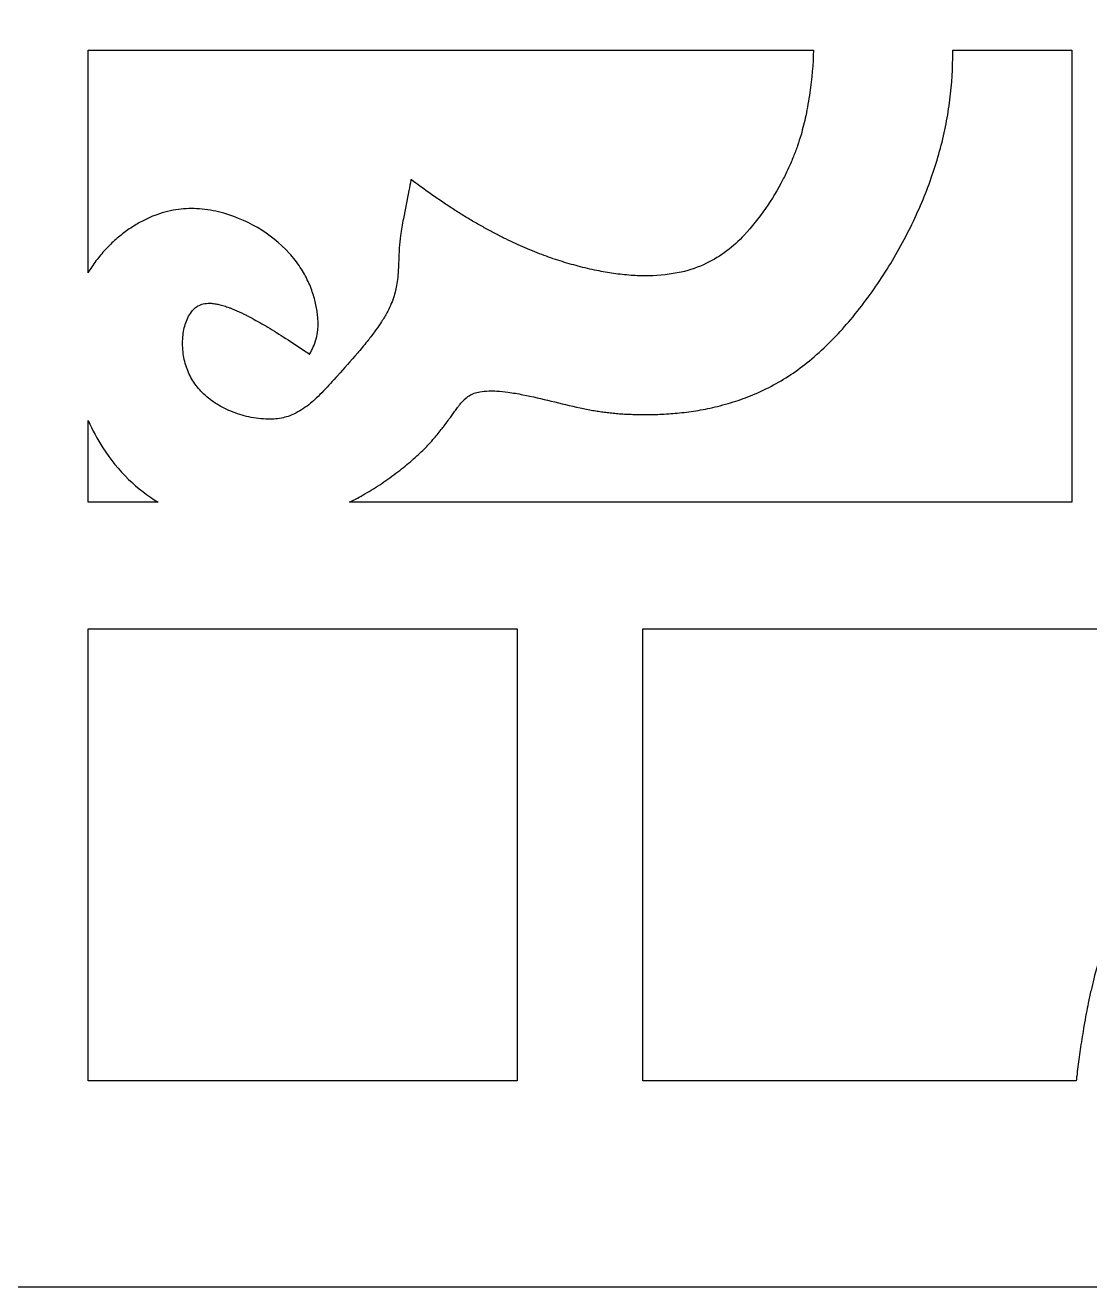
# Model space of a CAD drawing. Header units: centimetres. Extents: x -19.6 to -12.8, y -9 to 9.
# Drawn here: x -16.196 to -14.188, y -9 to -6.621 of the extents above; entities that cross this region are included whole.
import ezdxf

# ---------------------------------------------------------------- set-up
doc = ezdxf.new("R2010")
doc.units = ezdxf.units.CM
doc.header["$MEASUREMENT"] = 0
doc.layers.add('layer 1', color=7, linetype='Continuous')

msp = doc.modelspace()

# ---------------------------------------------------------------- linework, layer by layer
at = {"layer": 'layer 1', "color": 250, "lineweight": 30}
for points, knots in [([(-12.83818, 9.00077), (-12.83818, 3.00045), (-12.83818, -2.99988), (-12.83818, -9.00021), (-12.83818, -9.00021), (-15.07649, -9.00021), (-17.31483, -9.00021), (-19.55315, -9.00021), (-19.55315, -9.00021), (-19.55315, -2.99988), (-19.55315, 3.00045), (-19.55315, 9.00077), (-19.55315, 9.00077), (-17.31483, 9.00077), (-15.07649, 9.00077), (-12.83818, 9.00077)], [0, 0, 0, 0, 0.2, 0.2, 0.2, 0.2, 0.4, 0.4, 0.4, 0.4, 0.6, 0.6, 0.6, 0.6, 1, 1, 1, 1]), ([(-15.70921, -7.20825), (-15.72023, -7.20145), (-15.73123, -7.19464), (-15.74226, -7.18783), (-15.74226, -7.18783), (-15.75202, -7.18237), (-15.76178, -7.17688), (-15.77153, -7.17141), (-15.77153, -7.17141), (-15.77376, -7.17023), (-15.77598, -7.1691), (-15.77822, -7.16796), (-15.77822, -7.16796), (-15.7803, -7.1669), (-15.78238, -7.16586), (-15.78449, -7.16482), (-15.78449, -7.16482), (-15.78659, -7.16382), (-15.78873, -7.1628), (-15.79085, -7.16182), (-15.79085, -7.16182), (-15.79279, -7.16092), (-15.79473, -7.16005), (-15.79669, -7.15918), (-15.79669, -7.15918), (-15.79863, -7.15833), (-15.8006, -7.1575), (-15.80258, -7.15669), (-15.80258, -7.15669), (-15.80439, -7.15593), (-15.80617, -7.15523), (-15.80798, -7.15452), (-15.80798, -7.15452), (-15.80977, -7.15383), (-15.81158, -7.15315), (-15.81339, -7.15252), (-15.81339, -7.15252), (-15.81504, -7.15193), (-15.81667, -7.15138), (-15.81834, -7.15083), (-15.81834, -7.15083), (-15.82164, -7.14978), (-15.82495, -7.14883), (-15.82829, -7.14799), (-15.82829, -7.14799), (-15.83098, -7.14731), (-15.8337, -7.14674), (-15.83644, -7.14627), (-15.83644, -7.14627), (-15.83911, -7.14582), (-15.84179, -7.14549), (-15.84448, -7.1453), (-15.84448, -7.1453), (-15.84666, -7.14514), (-15.84883, -7.14509), (-15.85101, -7.14517), (-15.85101, -7.14517), (-15.8531, -7.14524), (-15.85517, -7.14544), (-15.85723, -7.14578), (-15.85723, -7.14578), (-15.85898, -7.14606), (-15.86071, -7.14644), (-15.8624, -7.14698), (-15.8624, -7.14698), (-15.86828, -7.14878), (-15.8735, -7.152), (-15.87772, -7.15645), (-15.87772, -7.15645), (-15.88388, -7.16292), (-15.88867, -7.17049), (-15.89181, -7.17888), (-15.89181, -7.17888), (-15.895, -7.18723), (-15.89711, -7.19592), (-15.89808, -7.20482), (-15.89808, -7.20482), (-15.89927, -7.21547), (-15.89927, -7.22615), (-15.89812, -7.2368), (-15.89812, -7.2368), (-15.89705, -7.24663), (-15.89492, -7.25627), (-15.89174, -7.26561), (-15.89174, -7.26561), (-15.88868, -7.27458), (-15.88464, -7.28313), (-15.87961, -7.29117), (-15.87961, -7.29117), (-15.87453, -7.29936), (-15.86855, -7.3069), (-15.86175, -7.31373), (-15.86175, -7.31373), (-15.85428, -7.32119), (-15.84611, -7.32782), (-15.8373, -7.33353), (-15.8373, -7.33353), (-15.82802, -7.33954), (-15.8182, -7.34466), (-15.80799, -7.34886), (-15.80799, -7.34886), (-15.79694, -7.35339), (-15.7855, -7.35696), (-15.77384, -7.35954), (-15.77384, -7.35954), (-15.76189, -7.36215), (-15.74974, -7.3636), (-15.73751, -7.36386), (-15.73751, -7.36386), (-15.72795, -7.36407), (-15.71848, -7.3631), (-15.70916, -7.361), (-15.70916, -7.361), (-15.70086, -7.35912), (-15.69283, -7.35618), (-15.68525, -7.35221), (-15.68525, -7.35221), (-15.67549, -7.34708), (-15.6663, -7.34093), (-15.65784, -7.33385), (-15.65784, -7.33385), (-15.65416, -7.3308), (-15.65059, -7.32763), (-15.64712, -7.32434), (-15.64712, -7.32434), (-15.64237, -7.31986), (-15.63773, -7.31527), (-15.63321, -7.31056), (-15.63321, -7.31056), (-15.62442, -7.30102), (-15.61563, -7.29146), (-15.60682, -7.28192), (-15.60682, -7.28192), (-15.59423, -7.26793), (-15.58177, -7.2538), (-15.56943, -7.23955), (-15.56943, -7.23955), (-15.56312, -7.23223), (-15.55694, -7.2248), (-15.55094, -7.21723), (-15.55094, -7.21723), (-15.54617, -7.21127), (-15.54155, -7.20523), (-15.53701, -7.19909), (-15.53701, -7.19909), (-15.53341, -7.19422), (-15.52993, -7.18924), (-15.52657, -7.18418), (-15.52657, -7.18418), (-15.52276, -7.17851), (-15.51916, -7.1727), (-15.51577, -7.16677), (-15.51577, -7.16677), (-15.51313, -7.16223), (-15.51071, -7.1576), (-15.50848, -7.15286), (-15.50848, -7.15286), (-15.50633, -7.14823), (-15.50436, -7.14351), (-15.50262, -7.13869), (-15.50262, -7.13869), (-15.50091, -7.13389), (-15.49941, -7.12901), (-15.49815, -7.12408), (-15.49815, -7.12408), (-15.4971, -7.11986), (-15.49618, -7.11562), (-15.49545, -7.11137), (-15.49545, -7.11137), (-15.49461, -7.10642), (-15.49391, -7.10146), (-15.49339, -7.09648), (-15.49339, -7.09648), (-15.49302, -7.09304), (-15.49272, -7.08958), (-15.49251, -7.08612), (-15.49251, -7.08612), (-15.49214, -7.08045), (-15.49185, -7.07476), (-15.49161, -7.06907), (-15.49161, -7.06907), (-15.49133, -7.06205), (-15.49103, -7.05505), (-15.49071, -7.04803), (-15.49071, -7.04803), (-15.4906, -7.04573), (-15.49044, -7.04344), (-15.49028, -7.04114), (-15.49028, -7.04114), (-15.48969, -7.03325), (-15.4889, -7.02536), (-15.4878, -7.01752), (-15.4878, -7.01752), (-15.48633, -7.00686), (-15.4846, -6.99624), (-15.48266, -6.98567), (-15.48266, -6.98567), (-15.47918, -6.96795), (-15.4757, -6.95023), (-15.4722, -6.93253), (-15.4722, -6.93253), (-15.47093, -6.926), (-15.46964, -6.91947), (-15.46837, -6.91294), (-15.46837, -6.91294), (-15.46833, -6.91264), (-15.46826, -6.91233), (-15.46818, -6.91203), (-15.46818, -6.91203), (-15.46795, -6.91222), (-15.4677, -6.91239), (-15.46745, -6.91257), (-15.46745, -6.91257), (-15.4621, -6.91648), (-15.45673, -6.92038), (-15.45139, -6.92429), (-15.45139, -6.92429), (-15.44409, -6.9296), (-15.43677, -6.93484), (-15.42941, -6.94001), (-15.42941, -6.94001), (-15.42241, -6.94491), (-15.41538, -6.94973), (-15.40832, -6.95448), (-15.40832, -6.95448), (-15.40138, -6.95917), (-15.39438, -6.96376), (-15.38732, -6.96829), (-15.38732, -6.96829), (-15.38063, -6.97258), (-15.37391, -6.97682), (-15.36711, -6.98098), (-15.36711, -6.98098), (-15.36044, -6.98505), (-15.35376, -6.98906), (-15.34702, -6.99299), (-15.34702, -6.99299), (-15.34058, -6.99675), (-15.33412, -7.00043), (-15.32759, -7.00402), (-15.32759, -7.00402), (-15.32119, -7.00755), (-15.3148, -7.011), (-15.30831, -7.01438), (-15.30831, -7.01438), (-15.30209, -7.01763), (-15.29585, -7.02079), (-15.28955, -7.02388), (-15.28955, -7.02388), (-15.28341, -7.0269), (-15.27724, -7.02985), (-15.271, -7.0327), (-15.271, -7.0327), (-15.26496, -7.03549), (-15.25892, -7.03819), (-15.25281, -7.04079), (-15.25281, -7.04079), (-15.24688, -7.04334), (-15.24092, -7.04583), (-15.2349, -7.04823), (-15.2349, -7.04823), (-15.22901, -7.05056), (-15.22311, -7.05283), (-15.21718, -7.05502), (-15.21718, -7.05502), (-15.20585, -7.0592), (-15.1944, -7.0631), (-15.18288, -7.06669), (-15.18288, -7.06669), (-15.17146, -7.07023), (-15.15995, -7.0735), (-15.14838, -7.07645), (-15.14838, -7.07645), (-15.13685, -7.07938), (-15.12528, -7.082), (-15.11361, -7.0843), (-15.11361, -7.0843), (-15.10321, -7.08636), (-15.09273, -7.08809), (-15.08222, -7.08952), (-15.08222, -7.08952), (-15.07124, -7.09101), (-15.06024, -7.09212), (-15.04919, -7.09281), (-15.04919, -7.09281), (-15.0394, -7.09344), (-15.02958, -7.09366), (-15.01978, -7.09351), (-15.01978, -7.09351), (-14.9992, -7.09319), (-14.97879, -7.09081), (-14.95873, -7.08641), (-14.95873, -7.08641), (-14.94215, -7.08277), (-14.92617, -7.07719), (-14.91093, -7.06974), (-14.91093, -7.06974), (-14.88407, -7.05663), (-14.86014, -7.0387), (-14.83989, -7.01662), (-14.83989, -7.01662), (-14.81101, -6.98509), (-14.78654, -6.94997), (-14.76694, -6.91188), (-14.76694, -6.91188), (-14.76319, -6.90465), (-14.75964, -6.89733), (-14.75625, -6.88991), (-14.75625, -6.88991), (-14.75302, -6.88284), (-14.74997, -6.87567), (-14.74708, -6.86845), (-14.74708, -6.86845), (-14.7444, -6.86169), (-14.74187, -6.85487), (-14.73947, -6.84798), (-14.73947, -6.84798), (-14.7371, -6.84112), (-14.7349, -6.83419), (-14.73284, -6.82722), (-14.73284, -6.82722), (-14.72939, -6.8154), (-14.72637, -6.80345), (-14.72383, -6.79139), (-14.72383, -6.79139), (-14.72081, -6.77698), (-14.71828, -6.76247), (-14.71618, -6.74789), (-14.71618, -6.74789), (-14.71242, -6.72129), (-14.71007, -6.69451), (-14.70922, -6.66766), (-14.70922, -6.66766), (-15.16519, -6.66766), (-15.62115, -6.66766), (-16.07711, -6.66766), (-16.07711, -6.66766), (-16.07711, -6.80762), (-16.07711, -6.9476), (-16.07711, -7.08759), (-16.07711, -7.08759), (-16.07494, -7.0839), (-16.07267, -7.08028), (-16.07032, -7.07675), (-16.07032, -7.07675), (-16.06519, -7.069), (-16.05963, -7.06155), (-16.05367, -7.05442), (-16.05367, -7.05442), (-16.04762, -7.04714), (-16.04119, -7.0402), (-16.03441, -7.03363), (-16.03441, -7.03363), (-16.02818, -7.0276), (-16.02168, -7.02186), (-16.01491, -7.01646), (-16.01491, -7.01646), (-16.00821, -7.01113), (-16.00128, -7.00613), (-15.99411, -7.00148), (-15.99411, -7.00148), (-15.98739, -6.99713), (-15.98047, -6.99311), (-15.97338, -6.98944), (-15.97338, -6.98944), (-15.96671, -6.98598), (-15.95988, -6.9829), (-15.95289, -6.98015), (-15.95289, -6.98015), (-15.94615, -6.97755), (-15.93929, -6.97526), (-15.9323, -6.97336), (-15.9323, -6.97336), (-15.92552, -6.97151), (-15.91861, -6.97004), (-15.91165, -6.96894), (-15.91165, -6.96894), (-15.89867, -6.96691), (-15.88556, -6.96622), (-15.87243, -6.96687), (-15.87243, -6.96687), (-15.85847, -6.96757), (-15.84462, -6.96958), (-15.83102, -6.97293), (-15.83102, -6.97293), (-15.80533, -6.9792), (-15.78079, -6.98914), (-15.75792, -7.00253), (-15.75792, -7.00253), (-15.7356, -7.0156), (-15.71543, -7.03183), (-15.69786, -7.05088), (-15.69786, -7.05088), (-15.69402, -7.05505), (-15.69032, -7.05937), (-15.68683, -7.06383), (-15.68683, -7.06383), (-15.68338, -7.06824), (-15.68011, -7.07278), (-15.67702, -7.07745), (-15.67702, -7.07745), (-15.6714, -7.08601), (-15.66641, -7.09496), (-15.66214, -7.10428), (-15.66214, -7.10428), (-15.66018, -7.10847), (-15.65839, -7.11272), (-15.65675, -7.11704), (-15.65675, -7.11704), (-15.65509, -7.12138), (-15.65359, -7.12578), (-15.65222, -7.13021), (-15.65222, -7.13021), (-15.651, -7.13416), (-15.64992, -7.13811), (-15.64894, -7.14211), (-15.64894, -7.14211), (-15.64795, -7.14613), (-15.64709, -7.15016), (-15.64636, -7.15421), (-15.64636, -7.15421), (-15.64567, -7.15795), (-15.64511, -7.1617), (-15.64463, -7.16547), (-15.64463, -7.16547), (-15.6442, -7.16887), (-15.64392, -7.17229), (-15.64371, -7.17571), (-15.64371, -7.17571), (-15.64348, -7.17906), (-15.64342, -7.18242), (-15.64348, -7.18577), (-15.64348, -7.18577), (-15.64352, -7.18887), (-15.64364, -7.19194), (-15.64393, -7.19502), (-15.64393, -7.19502), (-15.64446, -7.2009), (-15.64549, -7.20672), (-15.64701, -7.2124), (-15.64701, -7.2124), (-15.64839, -7.21764), (-15.65028, -7.22271), (-15.65263, -7.2276), (-15.65263, -7.2276), (-15.65474, -7.23195), (-15.65684, -7.2363), (-15.65895, -7.24067), (-15.65895, -7.24067), (-15.65903, -7.24087), (-15.65915, -7.24107), (-15.65925, -7.24127), (-15.65925, -7.24127), (-15.65944, -7.24115), (-15.65962, -7.24102), (-15.65981, -7.2409), (-15.65981, -7.2409), (-15.66384, -7.23824), (-15.66787, -7.23558), (-15.67189, -7.23293), (-15.67189, -7.23293), (-15.68433, -7.22471), (-15.69677, -7.21647), (-15.70921, -7.20825)], [0, 0, 0, 0, 0.008547, 0.008547, 0.008547, 0.008547, 0.017094, 0.017094, 0.017094, 0.017094, 0.025641, 0.025641, 0.025641, 0.025641, 0.034188, 0.034188, 0.034188, 0.034188, 0.042735, 0.042735, 0.042735, 0.042735, 0.0512821, 0.0512821, 0.0512821, 0.0512821, 0.0598291, 0.0598291, 0.0598291, 0.0598291, 0.0683761, 0.0683761, 0.0683761, 0.0683761, 0.0769231, 0.0769231, 0.0769231, 0.0769231, 0.0854701, 0.0854701, 0.0854701, 0.0854701, 0.0940171, 0.0940171, 0.0940171, 0.0940171, 0.1025641, 0.1025641, 0.1025641, 0.1025641, 0.1111111, 0.1111111, 0.1111111, 0.1111111, 0.1196581, 0.1196581, 0.1196581, 0.1196581, 0.1282051, 0.1282051, 0.1282051, 0.1282051, 0.1367521, 0.1367521, 0.1367521, 0.1367521, 0.1452991, 0.1452991, 0.1452991, 0.1452991, 0.1538462, 0.1538462, 0.1538462, 0.1538462, 0.1623932, 0.1623932, 0.1623932, 0.1623932, 0.1709402, 0.1709402, 0.1709402, 0.1709402, 0.1794872, 0.1794872, 0.1794872, 0.1794872, 0.1880342, 0.1880342, 0.1880342, 0.1880342, 0.1965812, 0.1965812, 0.1965812, 0.1965812, 0.2051282, 0.2051282, 0.2051282, 0.2051282, 0.2136752, 0.2136752, 0.2136752, 0.2136752, 0.2222222, 0.2222222, 0.2222222, 0.2222222, 0.2307692, 0.2307692, 0.2307692, 0.2307692, 0.2393162, 0.2393162, 0.2393162, 0.2393162, 0.2478632, 0.2478632, 0.2478632, 0.2478632, 0.2564103, 0.2564103, 0.2564103, 0.2564103, 0.2649573, 0.2649573, 0.2649573, 0.2649573, 0.2735043, 0.2735043, 0.2735043, 0.2735043, 0.2820513, 0.2820513, 0.2820513, 0.2820513, 0.2905983, 0.2905983, 0.2905983, 0.2905983, 0.2991453, 0.2991453, 0.2991453, 0.2991453, 0.3076923, 0.3076923, 0.3076923, 0.3076923, 0.3162393, 0.3162393, 0.3162393, 0.3162393, 0.3247863, 0.3247863, 0.3247863, 0.3247863, 0.3333333, 0.3333333, 0.3333333, 0.3333333, 0.3418803, 0.3418803, 0.3418803, 0.3418803, 0.3504274, 0.3504274, 0.3504274, 0.3504274, 0.3589744, 0.3589744, 0.3589744, 0.3589744, 0.3675214, 0.3675214, 0.3675214, 0.3675214, 0.3760684, 0.3760684, 0.3760684, 0.3760684, 0.3846154, 0.3846154, 0.3846154, 0.3846154, 0.3931624, 0.3931624, 0.3931624, 0.3931624, 0.4017094, 0.4017094, 0.4017094, 0.4017094, 0.4102564, 0.4102564, 0.4102564, 0.4102564, 0.4188034, 0.4188034, 0.4188034, 0.4188034, 0.4273504, 0.4273504, 0.4273504, 0.4273504, 0.4358974, 0.4358974, 0.4358974, 0.4358974, 0.4444444, 0.4444444, 0.4444444, 0.4444444, 0.4529915, 0.4529915, 0.4529915, 0.4529915, 0.4615385, 0.4615385, 0.4615385, 0.4615385, 0.4700855, 0.4700855, 0.4700855, 0.4700855, 0.4786325, 0.4786325, 0.4786325, 0.4786325, 0.4871795, 0.4871795, 0.4871795, 0.4871795, 0.4957265, 0.4957265, 0.4957265, 0.4957265, 0.5042735, 0.5042735, 0.5042735, 0.5042735, 0.5128205, 0.5128205, 0.5128205, 0.5128205, 0.5213675, 0.5213675, 0.5213675, 0.5213675, 0.5299145, 0.5299145, 0.5299145, 0.5299145, 0.5384615, 0.5384615, 0.5384615, 0.5384615, 0.5470085, 0.5470085, 0.5470085, 0.5470085, 0.5555556, 0.5555556, 0.5555556, 0.5555556, 0.5641026, 0.5641026, 0.5641026, 0.5641026, 0.5726496, 0.5726496, 0.5726496, 0.5726496, 0.5811966, 0.5811966, 0.5811966, 0.5811966, 0.5897436, 0.5897436, 0.5897436, 0.5897436, 0.5982906, 0.5982906, 0.5982906, 0.5982906, 0.6068376, 0.6068376, 0.6068376, 0.6068376, 0.6153846, 0.6153846, 0.6153846, 0.6153846, 0.6239316, 0.6239316, 0.6239316, 0.6239316, 0.6324786, 0.6324786, 0.6324786, 0.6324786, 0.6410256, 0.6410256, 0.6410256, 0.6410256, 0.6495726, 0.6495726, 0.6495726, 0.6495726, 0.6581197, 0.6581197, 0.6581197, 0.6581197, 0.6666667, 0.6666667, 0.6666667, 0.6666667, 0.6752137, 0.6752137, 0.6752137, 0.6752137, 0.6837607, 0.6837607, 0.6837607, 0.6837607, 0.6923077, 0.6923077, 0.6923077, 0.6923077, 0.7008547, 0.7008547, 0.7008547, 0.7008547, 0.7094017, 0.7094017, 0.7094017, 0.7094017, 0.7179487, 0.7179487, 0.7179487, 0.7179487, 0.7264957, 0.7264957, 0.7264957, 0.7264957, 0.7350427, 0.7350427, 0.7350427, 0.7350427, 0.7435897, 0.7435897, 0.7435897, 0.7435897, 0.7521368, 0.7521368, 0.7521368, 0.7521368, 0.7606838, 0.7606838, 0.7606838, 0.7606838, 0.7692308, 0.7692308, 0.7692308, 0.7692308, 0.7777778, 0.7777778, 0.7777778, 0.7777778, 0.7863248, 0.7863248, 0.7863248, 0.7863248, 0.7948718, 0.7948718, 0.7948718, 0.7948718, 0.8034188, 0.8034188, 0.8034188, 0.8034188, 0.8119658, 0.8119658, 0.8119658, 0.8119658, 0.8205128, 0.8205128, 0.8205128, 0.8205128, 0.8290598, 0.8290598, 0.8290598, 0.8290598, 0.8376068, 0.8376068, 0.8376068, 0.8376068, 0.8461538, 0.8461538, 0.8461538, 0.8461538, 0.8547009, 0.8547009, 0.8547009, 0.8547009, 0.8632479, 0.8632479, 0.8632479, 0.8632479, 0.8717949, 0.8717949, 0.8717949, 0.8717949, 0.8803419, 0.8803419, 0.8803419, 0.8803419, 0.8888889, 0.8888889, 0.8888889, 0.8888889, 0.8974359, 0.8974359, 0.8974359, 0.8974359, 0.9059829, 0.9059829, 0.9059829, 0.9059829, 0.9145299, 0.9145299, 0.9145299, 0.9145299, 0.9230769, 0.9230769, 0.9230769, 0.9230769, 0.9316239, 0.9316239, 0.9316239, 0.9316239, 0.9401709, 0.9401709, 0.9401709, 0.9401709, 0.9487179, 0.9487179, 0.9487179, 0.9487179, 0.957265, 0.957265, 0.957265, 0.957265, 0.965812, 0.965812, 0.965812, 0.965812, 0.974359, 0.974359, 0.974359, 0.974359, 0.982906, 0.982906, 0.982906, 0.982906, 1, 1, 1, 1]), ([(-15.58396, -7.52038), (-15.12992, -7.52038), (-14.67592, -7.52038), (-14.22191, -7.52038), (-14.22191, -7.52038), (-14.22191, -7.23614), (-14.22191, -6.95189), (-14.22191, -6.66766), (-14.22191, -6.66766), (-14.2968, -6.66766), (-14.37171, -6.66766), (-14.44663, -6.66766), (-14.44663, -6.66766), (-14.44662, -6.67265), (-14.44662, -6.67766), (-14.44669, -6.68267), (-14.44669, -6.68267), (-14.44704, -6.71274), (-14.44934, -6.74272), (-14.45361, -6.77249), (-14.45361, -6.77249), (-14.45578, -6.78777), (-14.45848, -6.803), (-14.46169, -6.81811), (-14.46169, -6.81811), (-14.46493, -6.83345), (-14.46869, -6.84869), (-14.47295, -6.86377), (-14.47295, -6.86377), (-14.47724, -6.87895), (-14.48195, -6.89397), (-14.48722, -6.90882), (-14.48722, -6.90882), (-14.49272, -6.92444), (-14.49871, -6.93989), (-14.50515, -6.95512), (-14.50515, -6.95512), (-14.51857, -6.98688), (-14.5338, -7.01779), (-14.55074, -7.04777), (-14.55074, -7.04777), (-14.56762, -7.07755), (-14.58617, -7.10629), (-14.60638, -7.13389), (-14.60638, -7.13389), (-14.61677, -7.14814), (-14.62766, -7.16203), (-14.63899, -7.17556), (-14.63899, -7.17556), (-14.64935, -7.18792), (-14.66016, -7.19989), (-14.67139, -7.21145), (-14.67139, -7.21145), (-14.68319, -7.22359), (-14.6955, -7.23523), (-14.70829, -7.24629), (-14.70829, -7.24629), (-14.71949, -7.256), (-14.73114, -7.26512), (-14.74325, -7.27366), (-14.74325, -7.27366), (-14.75506, -7.28196), (-14.76729, -7.28964), (-14.77989, -7.29667), (-14.77989, -7.29667), (-14.79266, -7.3038), (-14.80582, -7.31025), (-14.81926, -7.31604), (-14.81926, -7.31604), (-14.83121, -7.32116), (-14.84339, -7.32576), (-14.85577, -7.32981), (-14.85577, -7.32981), (-14.86867, -7.33402), (-14.88173, -7.33768), (-14.89493, -7.34079), (-14.89493, -7.34079), (-14.90089, -7.3422), (-14.90685, -7.34348), (-14.91284, -7.34466), (-14.91284, -7.34466), (-14.91899, -7.34586), (-14.92518, -7.34696), (-14.93136, -7.34794), (-14.93136, -7.34794), (-14.93707, -7.34886), (-14.94277, -7.34966), (-14.94848, -7.35039), (-14.94848, -7.35039), (-14.95439, -7.35114), (-14.96029, -7.3518), (-14.96619, -7.35236), (-14.96619, -7.35236), (-14.97153, -7.35285), (-14.9769, -7.3533), (-14.98225, -7.35367), (-14.98225, -7.35367), (-14.98779, -7.35403), (-14.99335, -7.35434), (-14.99891, -7.35457), (-14.99891, -7.35457), (-15.00381, -7.35477), (-15.00871, -7.35492), (-15.01364, -7.35501), (-15.01364, -7.35501), (-15.01876, -7.3551), (-15.02389, -7.35515), (-15.02903, -7.35513), (-15.02903, -7.35513), (-15.0337, -7.35512), (-15.03838, -7.35506), (-15.04306, -7.35496), (-15.04306, -7.35496), (-15.04747, -7.35485), (-15.05189, -7.35471), (-15.05631, -7.35453), (-15.05631, -7.35453), (-15.06053, -7.35434), (-15.06474, -7.35412), (-15.06897, -7.35385), (-15.06897, -7.35385), (-15.07304, -7.35358), (-15.07707, -7.35328), (-15.08112, -7.35293), (-15.08112, -7.35293), (-15.08499, -7.3526), (-15.08881, -7.35223), (-15.09265, -7.35181), (-15.09265, -7.35181), (-15.09644, -7.3514), (-15.10022, -7.35096), (-15.10398, -7.35047), (-15.10398, -7.35047), (-15.10749, -7.35001), (-15.11101, -7.34953), (-15.11454, -7.34899), (-15.11454, -7.34899), (-15.11812, -7.34845), (-15.12169, -7.34787), (-15.12528, -7.34728), (-15.12528, -7.34728), (-15.13329, -7.3459), (-15.14127, -7.34433), (-15.14919, -7.34255), (-15.14919, -7.34255), (-15.16752, -7.33847), (-15.18579, -7.33418), (-15.20402, -7.3297), (-15.20402, -7.3297), (-15.2217, -7.32535), (-15.23943, -7.32136), (-15.25725, -7.31768), (-15.25725, -7.31768), (-15.26659, -7.31576), (-15.27602, -7.31415), (-15.28552, -7.3129), (-15.28552, -7.3129), (-15.29243, -7.31197), (-15.2994, -7.31128), (-15.30639, -7.31083), (-15.30639, -7.31083), (-15.31152, -7.31051), (-15.31665, -7.3104), (-15.32178, -7.31053), (-15.32178, -7.31053), (-15.32739, -7.31069), (-15.33297, -7.31121), (-15.33849, -7.31212), (-15.33849, -7.31212), (-15.34216, -7.31273), (-15.34576, -7.31367), (-15.34922, -7.31497), (-15.34922, -7.31497), (-15.35242, -7.31612), (-15.35547, -7.31764), (-15.35833, -7.31949), (-15.35833, -7.31949), (-15.36174, -7.32167), (-15.36488, -7.32418), (-15.36781, -7.327), (-15.36781, -7.327), (-15.36917, -7.3283), (-15.37047, -7.32965), (-15.37172, -7.33107), (-15.37172, -7.33107), (-15.37342, -7.33292), (-15.37503, -7.33482), (-15.37661, -7.33675), (-15.37661, -7.33675), (-15.37791, -7.33833), (-15.37917, -7.33993), (-15.38038, -7.34155), (-15.38038, -7.34155), (-15.38229, -7.34406), (-15.38418, -7.34661), (-15.38605, -7.34917), (-15.38605, -7.34917), (-15.38959, -7.35413), (-15.39315, -7.3591), (-15.3967, -7.36407), (-15.3967, -7.36407), (-15.39903, -7.36726), (-15.40138, -7.37047), (-15.40373, -7.37367), (-15.40373, -7.37367), (-15.40558, -7.37616), (-15.40746, -7.37862), (-15.40935, -7.38108), (-15.40935, -7.38108), (-15.41189, -7.38437), (-15.41449, -7.38762), (-15.41711, -7.39084), (-15.41711, -7.39084), (-15.41959, -7.39389), (-15.42209, -7.39689), (-15.42469, -7.39984), (-15.42469, -7.39984), (-15.42771, -7.40331), (-15.43076, -7.40675), (-15.43391, -7.41012), (-15.43391, -7.41012), (-15.43704, -7.41349), (-15.44026, -7.41681), (-15.4435, -7.42008), (-15.4435, -7.42008), (-15.44703, -7.42361), (-15.45062, -7.42707), (-15.45429, -7.43048), (-15.45429, -7.43048), (-15.45823, -7.43417), (-15.46227, -7.43778), (-15.4663, -7.44134), (-15.4663, -7.44134), (-15.47053, -7.44502), (-15.47477, -7.44862), (-15.47913, -7.45215), (-15.47913, -7.45215), (-15.48364, -7.45584), (-15.48819, -7.45944), (-15.49283, -7.46299), (-15.49283, -7.46299), (-15.50274, -7.47059), (-15.51289, -7.47788), (-15.52326, -7.48484), (-15.52326, -7.48484), (-15.53369, -7.49181), (-15.54432, -7.49846), (-15.55515, -7.50477), (-15.55515, -7.50477), (-15.56459, -7.51025), (-15.57419, -7.51545), (-15.58396, -7.52038)], [0, 0, 0, 0, 0.015625, 0.015625, 0.015625, 0.015625, 0.03125, 0.03125, 0.03125, 0.03125, 0.046875, 0.046875, 0.046875, 0.046875, 0.0625, 0.0625, 0.0625, 0.0625, 0.078125, 0.078125, 0.078125, 0.078125, 0.09375, 0.09375, 0.09375, 0.09375, 0.109375, 0.109375, 0.109375, 0.109375, 0.125, 0.125, 0.125, 0.125, 0.140625, 0.140625, 0.140625, 0.140625, 0.15625, 0.15625, 0.15625, 0.15625, 0.171875, 0.171875, 0.171875, 0.171875, 0.1875, 0.1875, 0.1875, 0.1875, 0.203125, 0.203125, 0.203125, 0.203125, 0.21875, 0.21875, 0.21875, 0.21875, 0.234375, 0.234375, 0.234375, 0.234375, 0.25, 0.25, 0.25, 0.25, 0.265625, 0.265625, 0.265625, 0.265625, 0.28125, 0.28125, 0.28125, 0.28125, 0.296875, 0.296875, 0.296875, 0.296875, 0.3125, 0.3125, 0.3125, 0.3125, 0.328125, 0.328125, 0.328125, 0.328125, 0.34375, 0.34375, 0.34375, 0.34375, 0.359375, 0.359375, 0.359375, 0.359375, 0.375, 0.375, 0.375, 0.375, 0.390625, 0.390625, 0.390625, 0.390625, 0.40625, 0.40625, 0.40625, 0.40625, 0.421875, 0.421875, 0.421875, 0.421875, 0.4375, 0.4375, 0.4375, 0.4375, 0.453125, 0.453125, 0.453125, 0.453125, 0.46875, 0.46875, 0.46875, 0.46875, 0.484375, 0.484375, 0.484375, 0.484375, 0.5, 0.5, 0.5, 0.5, 0.515625, 0.515625, 0.515625, 0.515625, 0.53125, 0.53125, 0.53125, 0.53125, 0.546875, 0.546875, 0.546875, 0.546875, 0.5625, 0.5625, 0.5625, 0.5625, 0.578125, 0.578125, 0.578125, 0.578125, 0.59375, 0.59375, 0.59375, 0.59375, 0.609375, 0.609375, 0.609375, 0.609375, 0.625, 0.625, 0.625, 0.625, 0.640625, 0.640625, 0.640625, 0.640625, 0.65625, 0.65625, 0.65625, 0.65625, 0.671875, 0.671875, 0.671875, 0.671875, 0.6875, 0.6875, 0.6875, 0.6875, 0.703125, 0.703125, 0.703125, 0.703125, 0.71875, 0.71875, 0.71875, 0.71875, 0.734375, 0.734375, 0.734375, 0.734375, 0.75, 0.75, 0.75, 0.75, 0.765625, 0.765625, 0.765625, 0.765625, 0.78125, 0.78125, 0.78125, 0.78125, 0.796875, 0.796875, 0.796875, 0.796875, 0.8125, 0.8125, 0.8125, 0.8125, 0.828125, 0.828125, 0.828125, 0.828125, 0.84375, 0.84375, 0.84375, 0.84375, 0.859375, 0.859375, 0.859375, 0.859375, 0.875, 0.875, 0.875, 0.875, 0.890625, 0.890625, 0.890625, 0.890625, 0.90625, 0.90625, 0.90625, 0.90625, 0.921875, 0.921875, 0.921875, 0.921875, 0.9375, 0.9375, 0.9375, 0.9375, 0.953125, 0.953125, 0.953125, 0.953125, 0.96875, 0.96875, 0.96875, 0.96875, 1, 1, 1, 1]), ([(-15.03095, -8.61182), (-14.7586, -8.61182), (-14.48622, -8.61182), (-14.21388, -8.61182), (-14.21388, -8.61182), (-14.21354, -8.60878), (-14.21321, -8.60573), (-14.21289, -8.60268), (-14.21289, -8.60268), (-14.21222, -8.59684), (-14.21151, -8.59098), (-14.21081, -8.58514), (-14.21081, -8.58514), (-14.21003, -8.57913), (-14.20927, -8.57311), (-14.20843, -8.5671), (-14.20843, -8.5671), (-14.20757, -8.56079), (-14.20665, -8.55448), (-14.20572, -8.54817), (-14.20572, -8.54817), (-14.20355, -8.53491), (-14.20141, -8.52166), (-14.19928, -8.5084), (-14.19928, -8.5084), (-14.19791, -8.50054), (-14.19649, -8.49271), (-14.19503, -8.48485), (-14.19503, -8.48485), (-14.19379, -8.47826), (-14.19251, -8.47169), (-14.19116, -8.46512), (-14.19116, -8.46512), (-14.1895, -8.4571), (-14.18779, -8.44911), (-14.18596, -8.44113), (-14.18596, -8.44113), (-14.18433, -8.43395), (-14.18258, -8.42679), (-14.18077, -8.41967), (-14.18077, -8.41967), (-14.17642, -8.40258), (-14.17149, -8.38567), (-14.16593, -8.36892), (-14.16593, -8.36892), (-14.16124, -8.35472), (-14.15595, -8.34074), (-14.1501, -8.32698), (-14.1501, -8.32698), (-14.13623, -8.29446), (-14.11881, -8.26371), (-14.09801, -8.23515), (-14.09801, -8.23515), (-14.07968, -8.20993), (-14.05825, -8.18732), (-14.03408, -8.16769), (-14.03408, -8.16769), (-14.01058, -8.14858), (-13.98505, -8.13235), (-13.95779, -8.11927), (-13.95779, -8.11927), (-13.92526, -8.10364), (-13.89136, -8.09124), (-13.85644, -8.0822), (-13.85644, -8.0822), (-13.83943, -8.0778), (-13.82218, -8.07444), (-13.80477, -8.07216), (-13.80477, -8.07216), (-13.79127, -8.07039), (-13.77771, -8.06974), (-13.76413, -8.07019), (-13.76413, -8.07019), (-13.756, -8.07044), (-13.74789, -8.07112), (-13.73982, -8.07223), (-13.73982, -8.07223), (-13.73177, -8.07333), (-13.72383, -8.07485), (-13.71593, -8.07676), (-13.71593, -8.07676), (-13.7108, -8.07803), (-13.70572, -8.07943), (-13.7007, -8.08101), (-13.7007, -8.08101), (-13.70225, -8.07593), (-13.70366, -8.07081), (-13.7049, -8.06566), (-13.7049, -8.06566), (-13.70681, -8.05773), (-13.70832, -8.0497), (-13.70942, -8.04161), (-13.70942, -8.04161), (-13.7105, -8.0335), (-13.71117, -8.02533), (-13.71145, -8.01714), (-13.71145, -8.01714), (-13.7119, -8.00346), (-13.71123, -7.9898), (-13.70948, -7.97623), (-13.70948, -7.97623), (-13.70721, -7.95869), (-13.70387, -7.94132), (-13.69951, -7.92421), (-13.69951, -7.92421), (-13.69053, -7.88905), (-13.67821, -7.85493), (-13.6627, -7.82219), (-13.6627, -7.82219), (-13.64969, -7.79475), (-13.63358, -7.76901), (-13.61463, -7.74535), (-13.61463, -7.74535), (-13.59509, -7.72102), (-13.57263, -7.69943), (-13.54757, -7.68098), (-13.54757, -7.68098), (-13.51923, -7.66007), (-13.48868, -7.64252), (-13.45637, -7.62856), (-13.45637, -7.62856), (-13.4427, -7.62266), (-13.4288, -7.61736), (-13.4147, -7.61262), (-13.4147, -7.61262), (-13.39808, -7.60704), (-13.38128, -7.60206), (-13.36432, -7.59768), (-13.36432, -7.59768), (-13.35722, -7.59584), (-13.35012, -7.59411), (-13.34298, -7.59244), (-13.34298, -7.59244), (-13.33505, -7.59062), (-13.32711, -7.58887), (-13.31917, -7.58722), (-13.31917, -7.58722), (-13.31264, -7.58587), (-13.30611, -7.58457), (-13.29955, -7.58333), (-13.29955, -7.58333), (-13.29181, -7.58185), (-13.28406, -7.58044), (-13.27631, -7.57909), (-13.27631, -7.57909), (-13.26314, -7.57691), (-13.24998, -7.57476), (-13.23681, -7.5726), (-13.23681, -7.5726), (-13.23049, -7.57163), (-13.22416, -7.57072), (-13.21784, -7.56984), (-13.21784, -7.56984), (-13.21189, -7.569), (-13.20591, -7.56821), (-13.19992, -7.56744), (-13.19992, -7.56744), (-13.19415, -7.56671), (-13.18834, -7.56602), (-13.18251, -7.56536), (-13.18251, -7.56536), (-13.18026, -7.5651), (-13.17801, -7.56485), (-13.17576, -7.5646), (-13.17576, -7.5646), (-13.17576, -7.26562), (-13.17576, -6.96663), (-13.17576, -6.66766), (-13.17576, -6.66766), (-13.44544, -6.66766), (-13.71511, -6.66766), (-13.98482, -6.66766), (-13.98482, -6.66766), (-13.98482, -6.95635), (-13.98482, -7.24507), (-13.98482, -7.53377), (-13.98482, -7.53377), (-13.98482, -7.59069), (-13.98482, -7.6476), (-13.98482, -7.70453), (-13.98482, -7.70453), (-13.98482, -7.71825), (-13.98482, -7.73197), (-13.98482, -7.74569), (-13.98482, -7.74569), (-13.98482, -7.74995), (-13.98482, -7.75422), (-13.98482, -7.75848), (-13.98482, -7.75848), (-13.98482, -7.75868), (-13.98482, -7.75888), (-13.98482, -7.75909), (-13.98482, -7.75909), (-13.98501, -7.75909), (-13.98521, -7.75909), (-13.98541, -7.75909), (-13.98541, -7.75909), (-13.98963, -7.75909), (-13.99387, -7.75909), (-13.99809, -7.75909), (-13.99809, -7.75909), (-14.34239, -7.75909), (-14.68669, -7.75909), (-15.03095, -7.75909), (-15.03095, -7.75909), (-15.03095, -8.04334), (-15.03095, -8.32757), (-15.03095, -8.61182)], [0, 0, 0, 0, 0.0188679, 0.0188679, 0.0188679, 0.0188679, 0.0377358, 0.0377358, 0.0377358, 0.0377358, 0.0566038, 0.0566038, 0.0566038, 0.0566038, 0.0754717, 0.0754717, 0.0754717, 0.0754717, 0.0943396, 0.0943396, 0.0943396, 0.0943396, 0.1132075, 0.1132075, 0.1132075, 0.1132075, 0.1320755, 0.1320755, 0.1320755, 0.1320755, 0.1509434, 0.1509434, 0.1509434, 0.1509434, 0.1698113, 0.1698113, 0.1698113, 0.1698113, 0.1886792, 0.1886792, 0.1886792, 0.1886792, 0.2075472, 0.2075472, 0.2075472, 0.2075472, 0.2264151, 0.2264151, 0.2264151, 0.2264151, 0.245283, 0.245283, 0.245283, 0.245283, 0.2641509, 0.2641509, 0.2641509, 0.2641509, 0.2830189, 0.2830189, 0.2830189, 0.2830189, 0.3018868, 0.3018868, 0.3018868, 0.3018868, 0.3207547, 0.3207547, 0.3207547, 0.3207547, 0.3396226, 0.3396226, 0.3396226, 0.3396226, 0.3584906, 0.3584906, 0.3584906, 0.3584906, 0.3773585, 0.3773585, 0.3773585, 0.3773585, 0.3962264, 0.3962264, 0.3962264, 0.3962264, 0.4150943, 0.4150943, 0.4150943, 0.4150943, 0.4339623, 0.4339623, 0.4339623, 0.4339623, 0.4528302, 0.4528302, 0.4528302, 0.4528302, 0.4716981, 0.4716981, 0.4716981, 0.4716981, 0.490566, 0.490566, 0.490566, 0.490566, 0.509434, 0.509434, 0.509434, 0.509434, 0.5283019, 0.5283019, 0.5283019, 0.5283019, 0.5471698, 0.5471698, 0.5471698, 0.5471698, 0.5660377, 0.5660377, 0.5660377, 0.5660377, 0.5849057, 0.5849057, 0.5849057, 0.5849057, 0.6037736, 0.6037736, 0.6037736, 0.6037736, 0.6226415, 0.6226415, 0.6226415, 0.6226415, 0.6415094, 0.6415094, 0.6415094, 0.6415094, 0.6603774, 0.6603774, 0.6603774, 0.6603774, 0.6792453, 0.6792453, 0.6792453, 0.6792453, 0.6981132, 0.6981132, 0.6981132, 0.6981132, 0.7169811, 0.7169811, 0.7169811, 0.7169811, 0.7358491, 0.7358491, 0.7358491, 0.7358491, 0.754717, 0.754717, 0.754717, 0.754717, 0.7735849, 0.7735849, 0.7735849, 0.7735849, 0.7924528, 0.7924528, 0.7924528, 0.7924528, 0.8113208, 0.8113208, 0.8113208, 0.8113208, 0.8301887, 0.8301887, 0.8301887, 0.8301887, 0.8490566, 0.8490566, 0.8490566, 0.8490566, 0.8679245, 0.8679245, 0.8679245, 0.8679245, 0.8867925, 0.8867925, 0.8867925, 0.8867925, 0.9056604, 0.9056604, 0.9056604, 0.9056604, 0.9245283, 0.9245283, 0.9245283, 0.9245283, 0.9433962, 0.9433962, 0.9433962, 0.9433962, 0.9622642, 0.9622642, 0.9622642, 0.9622642, 1, 1, 1, 1]), ([(-16.07711, -7.36634), (-16.07711, -7.41769), (-16.07711, -7.46904), (-16.07711, -7.52038), (-16.07711, -7.52038), (-16.03306, -7.52038), (-15.98902, -7.52038), (-15.94496, -7.52038), (-15.94496, -7.52038), (-15.96507, -7.50814), (-15.9837, -7.49371), (-16.00066, -7.47731), (-16.00066, -7.47731), (-16.01902, -7.4595), (-16.03523, -7.43967), (-16.04904, -7.41809), (-16.04904, -7.41809), (-16.05965, -7.40155), (-16.06902, -7.38427), (-16.07711, -7.36634)], [0, 0, 0, 0, 0.1666667, 0.1666667, 0.1666667, 0.1666667, 0.3333333, 0.3333333, 0.3333333, 0.3333333, 0.5, 0.5, 0.5, 0.5, 0.6666667, 0.6666667, 0.6666667, 0.6666667, 1, 1, 1, 1]), ([(-15.26805, -8.61182), (-15.26805, -8.32757), (-15.26805, -8.04334), (-15.26805, -7.75909), (-15.26805, -7.75909), (-15.53772, -7.75909), (-15.80743, -7.75909), (-16.07711, -7.75909), (-16.07711, -7.75909), (-16.07711, -8.04334), (-16.07711, -8.32757), (-16.07711, -8.61182), (-16.07711, -8.61182), (-15.80743, -8.61182), (-15.53772, -8.61182), (-15.26805, -8.61182)], [0, 0, 0, 0, 0.2, 0.2, 0.2, 0.2, 0.4, 0.4, 0.4, 0.4, 0.6, 0.6, 0.6, 0.6, 1, 1, 1, 1])]:
    msp.add_open_spline(points, degree=3, knots=knots, dxfattribs=at)

doc.saveas('drawing.dxf')
